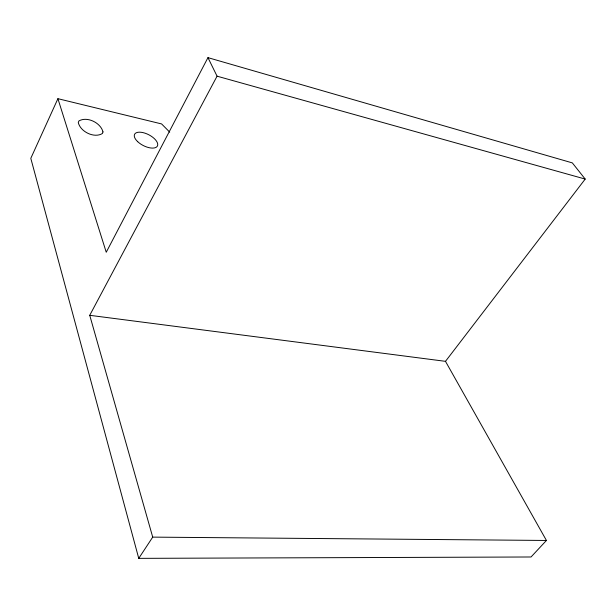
<?xml version="1.0" encoding="UTF-8"?>
<svg xmlns="http://www.w3.org/2000/svg" width="616" height="616" viewBox="0 0 616 616"><rect width="100%" height="100%" fill="white"/><g stroke="black" fill="none" stroke-linecap="round" stroke-linejoin="round"><path stroke-width="0.92" d="M57.912 98.683L30.8 158.335L138.746 558.358L531.038 556.987L546.431 540.463L445.491 361.338L89.736 315.307L217.063 76.176L207.954 57.642L106.245 252.252L57.912 98.683L161.6 123.931L169.7 132.117M138.746 558.358L152.714 537.121L89.736 315.307M445.491 361.338L585.2 179.071L572.318 162.886L207.954 57.642M152.714 537.121L546.431 540.463M217.063 76.176L585.2 179.071M102.987 131.909L102.433 133.48C94.256 138.623 80.326 131.716 78.278 122.522L78.894 120.967C87.149 116.07 100.747 122.807 102.987 131.909M137.691 141.68A12.836 6.06 27.2 0 0 157.35 146.131A12.836 6.06 27.2 0 0 142.966 132.602A12.836 6.06 27.2 0 0 137.691 141.68"/></g></svg>
